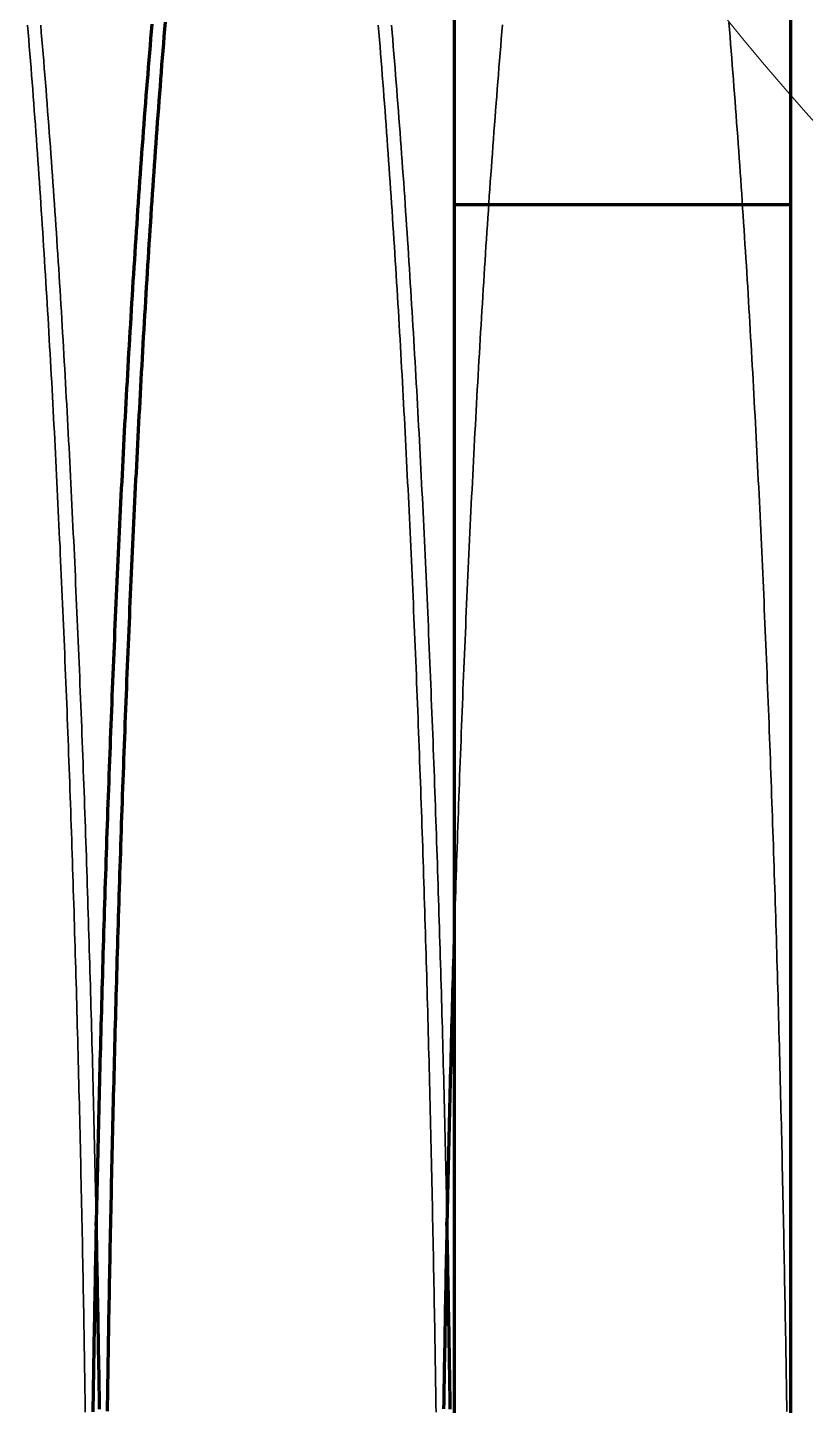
# Model space of a CAD drawing. Header units: millimetres. Extents: x 0 to 2382, y 0 to 420.
# Drawn here: x 269.73 to 275.17, y 315.55 to 325.18 of the extents above; entities that cross this region are included whole.
import ezdxf

# ---------------------------------------------------------------- set-up
doc = ezdxf.new("R2010")
doc.units = ezdxf.units.MM
doc.linetypes.add('IRAM-E-TRAZOS', pattern=[5, 4, -1])
for name, color, linetype, lineweight in [('01-VISIBLE', 7, 'CONTINUOUS', 70), ('02-OCULTA', 4, 'IRAM-E-TRAZOS', 35), ('08-FINA', 5, 'CONTINUOUS', 18)]:
    doc.layers.add(name, color=color, linetype=linetype, lineweight=lineweight)

msp = doc.modelspace()

# ---------------------------------------------------------------- linework, layer by layer
at = {"layer": '01-VISIBLE'}
for p, q in [((272.7125, 325.4105), (272.7125, 323.9382)), ((275.0625, 325.4105), (275.0625, 323.9382)), ((272.7125, 323.9382), (272.7125, 308.371)), ((275.0625, 323.9382), (275.0625, 308.371))]:
    msp.add_line(p, q, dxfattribs=at)
for points in [[(270.6008, 325.1991), (270.5966, 325.1492), (270.5924, 325.0994), (270.5882, 325.0495), (270.5841, 324.9996), (270.58, 324.9498), (270.5759, 324.8999), (270.5719, 324.85), (270.5679, 324.8001), (270.5639, 324.7503), (270.56, 324.7004), (270.5562, 324.6505), (270.5523, 324.6006), (270.5485, 324.5507), (270.5447, 324.5008), (270.541, 324.4509), (270.5373, 324.401), (270.5336, 324.3511), (270.5299, 324.3012), (270.5263, 324.2513), (270.5227, 324.2014), (270.5192, 324.1515), (270.5156, 324.1016), (270.5121, 324.0517), (270.5087, 324.0017), (270.5052, 323.9518), (270.5018, 323.9019), (270.4984, 323.852), (270.4951, 323.8021), (270.4917, 323.7521), (270.4884, 323.7022), (270.4851, 323.6523), (270.4819, 323.6023), (270.4787, 323.5524), (270.4755, 323.5025), (270.4723, 323.4525), (270.4691, 323.4026), (270.466, 323.3527), (270.4629, 323.3027), (270.4599, 323.2528), (270.4568, 323.2028), (270.4538, 323.1529), (270.4508, 323.103), (270.4478, 323.053), (270.4448, 323.0031), (270.4419, 322.9531), (270.439, 322.9032), (270.4361, 322.8532), (270.4332, 322.8032), (270.4304, 322.7533), (270.4276, 322.7033), (270.4248, 322.6534), (270.422, 322.6034), (270.4192, 322.5535), (270.4165, 322.5035), (270.4138, 322.4535), (270.4111, 322.4036), (270.4084, 322.3536), (270.4058, 322.3036), (270.4031, 322.2537), (270.4005, 322.2037), (270.3979, 322.1537), (270.3954, 322.1038), (270.3928, 322.0538), (270.3903, 322.0038), (270.3878, 321.9538), (270.3853, 321.9039), (270.3828, 321.8539), (270.3803, 321.8039), (270.3779, 321.7539), (270.3755, 321.704), (270.3731, 321.654), (270.3707, 321.604), (270.3683, 321.554), (270.366, 321.504), (270.3636, 321.4541), (270.3613, 321.4041), (270.359, 321.3541), (270.3567, 321.3041), (270.3545, 321.2541), (270.3522, 321.2041), (270.35, 321.1541), (270.3478, 321.1042), (270.3456, 321.0542), (270.3434, 321.0042), (270.3413, 320.9542), (270.3391, 320.9042), (270.337, 320.8542), (270.3349, 320.8042), (270.3328, 320.7542), (270.3307, 320.7042), (270.3287, 320.6542), (270.3266, 320.6042), (270.3246, 320.5542), (270.3226, 320.5043), (270.3206, 320.4543), (270.3186, 320.4043), (270.3166, 320.3543), (270.3147, 320.3043), (270.3127, 320.2543), (270.3108, 320.2043), (270.3089, 320.1543), (270.307, 320.1043), (270.3051, 320.0543), (270.3033, 320.0043), (270.3014, 319.9543), (270.2996, 319.9043), (270.2978, 319.8542), (270.296, 319.8042), (270.2942, 319.7542), (270.2924, 319.7042), (270.2906, 319.6542), (270.2889, 319.6042), (270.2871, 319.5542), (270.2854, 319.5042), (270.2837, 319.4542), (270.282, 319.4042), (270.2804, 319.3542), (270.2787, 319.3042), (270.277, 319.2542), (270.2754, 319.2042), (270.2738, 319.1541), (270.2722, 319.1041), (270.2706, 319.0541), (270.269, 319.0041), (270.2674, 318.9541), (270.2659, 318.9041), (270.2643, 318.8541), (270.2628, 318.8041), (270.2613, 318.754), (270.2598, 318.704), (270.2583, 318.654), (270.2568, 318.604), (270.2554, 318.554), (270.2539, 318.504), (270.2525, 318.454), (270.2511, 318.4039), (270.2496, 318.3539), (270.2482, 318.3039), (270.2469, 318.2539), (270.2455, 318.2039), (270.2441, 318.1539), (270.2428, 318.1038), (270.2414, 318.0538), (270.2401, 318.0038), (270.2388, 317.9538), (270.2375, 317.9038), (270.2362, 317.8537), (270.235, 317.8037), (270.2337, 317.7537), (270.2324, 317.7037), (270.2312, 317.6537), (270.23, 317.6036), (270.2288, 317.5536), (270.2276, 317.5036), (270.2264, 317.4536), (270.2252, 317.4035), (270.224, 317.3535), (270.2229, 317.3035), (270.2217, 317.2535), (270.2206, 317.2035), (270.2195, 317.1534), (270.2184, 317.1034), (270.2173, 317.0534), (270.2162, 317.0034), (270.2151, 316.9533), (270.2141, 316.9033), (270.213, 316.8533), (270.212, 316.8033), (270.2109, 316.7532), (270.2099, 316.7032), (270.2089, 316.6532), (270.2079, 316.6031), (270.207, 316.5531), (270.206, 316.5031), (270.205, 316.4531), (270.2041, 316.403), (270.2032, 316.353), (270.2022, 316.303), (270.2013, 316.253), (270.2004, 316.2029), (270.1995, 316.1529), (270.1986, 316.1029), (270.1978, 316.0528), (270.1969, 316.0028), (270.1961, 315.9528), (270.1952, 315.9027), (270.1944, 315.8527), (270.1936, 315.8027), (270.1928, 315.7527), (270.192, 315.7026), (270.1912, 315.6526), (270.1904, 315.6026), (270.1897, 315.5525), (270.1889, 315.5025)], [(270.6938, 325.2138), (270.6896, 325.1639), (270.6856, 325.114), (270.6815, 325.064), (270.6775, 325.0141), (270.6735, 324.9642), (270.6696, 324.9142), (270.6657, 324.8643), (270.6618, 324.8144), (270.658, 324.7644), (270.6542, 324.7145), (270.6504, 324.6645), (270.6466, 324.6146), (270.6429, 324.5646), (270.6393, 324.5147), (270.6356, 324.4647), (270.632, 324.4148), (270.6284, 324.3648), (270.6248, 324.3148), (270.6213, 324.2649), (270.6178, 324.2149), (270.6143, 324.1649), (270.6109, 324.115), (270.6075, 324.065), (270.6041, 324.015), (270.6007, 323.965), (270.5974, 323.9151), (270.5941, 323.8651), (270.5908, 323.8151), (270.5875, 323.7651), (270.5843, 323.7151), (270.5811, 323.6651), (270.5779, 323.6151), (270.5747, 323.5651), (270.5716, 323.5152), (270.5685, 323.4652), (270.5654, 323.4152), (270.5623, 323.3652), (270.5593, 323.3152), (270.5563, 323.2652), (270.5533, 323.2152), (270.5503, 323.1652), (270.5474, 323.1152), (270.5445, 323.0652), (270.5415, 323.0152), (270.5387, 322.9651), (270.5358, 322.9151), (270.533, 322.8651), (270.5302, 322.8151), (270.5274, 322.7651), (270.5246, 322.7151), (270.5218, 322.6651), (270.5191, 322.6151), (270.5164, 322.565), (270.5137, 322.515), (270.511, 322.465), (270.5084, 322.415), (270.5058, 322.365), (270.5031, 322.3149), (270.5005, 322.2649), (270.498, 322.2149), (270.4954, 322.1649), (270.4929, 322.1148), (270.4904, 322.0648), (270.4879, 322.0148), (270.4854, 321.9648), (270.4829, 321.9147), (270.4805, 321.8647), (270.4781, 321.8147), (270.4757, 321.7646), (270.4733, 321.7146), (270.4709, 321.6646), (270.4686, 321.6145), (270.4662, 321.5645), (270.4639, 321.5145), (270.4616, 321.4644), (270.4593, 321.4144), (270.4571, 321.3643), (270.4548, 321.3143), (270.4526, 321.2643), (270.4504, 321.2142), (270.4482, 321.1642), (270.446, 321.1141), (270.4438, 321.0641), (270.4417, 321.014), (270.4395, 320.964), (270.4374, 320.914), (270.4353, 320.8639), (270.4332, 320.8139), (270.4312, 320.7638), (270.4291, 320.7138), (270.4271, 320.6637), (270.4251, 320.6137), (270.4231, 320.5636), (270.4211, 320.5136), (270.4191, 320.4635), (270.4171, 320.4135), (270.4152, 320.3634), (270.4133, 320.3134), (270.4113, 320.2633), (270.4094, 320.2132), (270.4076, 320.1632), (270.4057, 320.1131), (270.4038, 320.0631), (270.402, 320.013), (270.4002, 319.963), (270.3983, 319.9129), (270.3965, 319.8628), (270.3948, 319.8128), (270.393, 319.7627), (270.3912, 319.7127), (270.3895, 319.6626), (270.3878, 319.6126), (270.386, 319.5625), (270.3843, 319.5124), (270.3827, 319.4624), (270.381, 319.4123), (270.3793, 319.3622), (270.3777, 319.3122), (270.3761, 319.2621), (270.3744, 319.212), (270.3728, 319.162), (270.3712, 319.1119), (270.3697, 319.0619), (270.3681, 319.0118), (270.3665, 318.9617), (270.365, 318.9117), (270.3635, 318.8616), (270.362, 318.8115), (270.3605, 318.7615), (270.359, 318.7114), (270.3575, 318.6613), (270.356, 318.6112), (270.3546, 318.5612), (270.3532, 318.5111), (270.3517, 318.461), (270.3503, 318.411), (270.3489, 318.3609), (270.3475, 318.3108), (270.3462, 318.2607), (270.3448, 318.2107), (270.3435, 318.1606), (270.3421, 318.1105), (270.3408, 318.0605), (270.3395, 318.0104), (270.3382, 317.9603), (270.3369, 317.9102), (270.3356, 317.8602), (270.3344, 317.8101), (270.3331, 317.76), (270.3319, 317.7099), (270.3306, 317.6599), (270.3294, 317.6098), (270.3282, 317.5597), (270.327, 317.5096), (270.3259, 317.4596), (270.3247, 317.4095), (270.3235, 317.3594), (270.3224, 317.3093), (270.3213, 317.2593), (270.3201, 317.2092), (270.319, 317.1591), (270.3179, 317.109), (270.3168, 317.0589), (270.3158, 317.0089), (270.3147, 316.9588), (270.3137, 316.9087), (270.3126, 316.8586), (270.3116, 316.8085), (270.3106, 316.7585), (270.3096, 316.7084), (270.3086, 316.6583), (270.3076, 316.6082), (270.3066, 316.5581), (270.3057, 316.5081), (270.3047, 316.458), (270.3038, 316.4079), (270.3028, 316.3578), (270.3019, 316.3077), (270.301, 316.2576), (270.3001, 316.2076), (270.2992, 316.1575), (270.2984, 316.1074), (270.2975, 316.0573), (270.2967, 316.0072), (270.2958, 315.9571), (270.295, 315.9071), (270.2942, 315.857), (270.2934, 315.8069), (270.2926, 315.7568), (270.2918, 315.7067), (270.291, 315.6566), (270.2902, 315.6066), (270.2895, 315.5565), (270.2887, 315.5064)], [(273.8875, 323.9382), (273.8364, 323.9382), (273.7853, 323.9382), (273.7342, 323.9382), (273.6832, 323.9382), (273.6321, 323.9382), (273.581, 323.9382), (273.5299, 323.9382), (273.4788, 323.9382), (273.4277, 323.9382), (273.3766, 323.9382), (273.3255, 323.9382), (273.2745, 323.9382), (273.2234, 323.9382), (273.1723, 323.9382), (273.1212, 323.9382), (273.0701, 323.9382), (273.019, 323.9382), (272.9679, 323.9382), (272.9168, 323.9382), (272.8658, 323.9382), (272.8147, 323.9382), (272.7636, 323.9382), (272.7125, 323.9382)], [(273.8875, 323.9382), (273.8364, 323.9382), (273.7853, 323.9382), (273.7342, 323.9382), (273.6832, 323.9382), (273.6321, 323.9382), (273.581, 323.9382), (273.5299, 323.9382), (273.4788, 323.9382), (273.4277, 323.9382), (273.3766, 323.9382), (273.3255, 323.9382), (273.2745, 323.9382), (273.2234, 323.9382), (273.1723, 323.9382), (273.1212, 323.9382), (273.0701, 323.9382), (273.019, 323.9382), (272.9679, 323.9382), (272.9168, 323.9382), (272.8658, 323.9382), (272.8147, 323.9382), (272.7636, 323.9382), (272.7125, 323.9382)], [(275.0625, 323.9382), (275.0114, 323.9382), (274.9603, 323.9382), (274.9092, 323.9382), (274.8582, 323.9382), (274.8071, 323.9382), (274.756, 323.9382), (274.7049, 323.9382), (274.6538, 323.9382), (274.6027, 323.9382), (274.5516, 323.9382), (274.5005, 323.9382), (274.4495, 323.9382), (274.3984, 323.9382), (274.3473, 323.9382), (274.2962, 323.9382), (274.2451, 323.9382), (274.194, 323.9382), (274.1429, 323.9382), (274.0918, 323.9382), (274.0408, 323.9382), (273.9897, 323.9382), (273.9386, 323.9382), (273.8875, 323.9382)], [(275.0625, 323.9382), (275.0114, 323.9382), (274.9603, 323.9382), (274.9092, 323.9382), (274.8582, 323.9382), (274.8071, 323.9382), (274.756, 323.9382), (274.7049, 323.9382), (274.6538, 323.9382), (274.6027, 323.9382), (274.5516, 323.9382), (274.5005, 323.9382), (274.4495, 323.9382), (274.3984, 323.9382), (274.3473, 323.9382), (274.2962, 323.9382), (274.2451, 323.9382), (274.194, 323.9382), (274.1429, 323.9382), (274.0918, 323.9382), (274.0408, 323.9382), (273.9897, 323.9382), (273.9386, 323.9382), (273.8875, 323.9382)], [(272.7125, 318.7938), (272.711, 318.7435), (272.7095, 318.6932), (272.708, 318.6429), (272.7065, 318.5926), (272.705, 318.5423), (272.7036, 318.492), (272.7021, 318.4417), (272.7007, 318.3913), (272.6993, 318.341), (272.6979, 318.2907), (272.6965, 318.2404), (272.6951, 318.1901), (272.6937, 318.1398), (272.6924, 318.0895), (272.6911, 318.0392), (272.6897, 317.9889), (272.6884, 317.9386), (272.6871, 317.8883), (272.6858, 317.838), (272.6845, 317.7876), (272.6833, 317.7373), (272.682, 317.687), (272.6808, 317.6367), (272.6796, 317.5864), (272.6783, 317.5361), (272.6771, 317.4858), (272.6759, 317.4355), (272.6748, 317.3851), (272.6736, 317.3348), (272.6724, 317.2845), (272.6713, 317.2342), (272.6702, 317.1839), (272.669, 317.1336), (272.6679, 317.0833), (272.6668, 317.0329), (272.6657, 316.9826), (272.6647, 316.9323), (272.6636, 316.882), (272.6626, 316.8317), (272.6615, 316.7814), (272.6605, 316.7311), (272.6595, 316.6807), (272.6585, 316.6304), (272.6575, 316.5801), (272.6565, 316.5298), (272.6555, 316.4795), (272.6546, 316.4291), (272.6536, 316.3788), (272.6527, 316.3285), (272.6518, 316.2782), (272.6509, 316.2279), (272.65, 316.1776), (272.6491, 316.1272), (272.6482, 316.0769), (272.6473, 316.0266), (272.6465, 315.9763), (272.6456, 315.926), (272.6448, 315.8756), (272.644, 315.8253), (272.6431, 315.775), (272.6423, 315.7247), (272.6416, 315.6744), (272.6408, 315.624), (272.64, 315.5737), (272.6393, 315.5234)], [(270.2358, 315.5211), (270.235, 315.5714), (270.2343, 315.6217), (270.2335, 315.672), (270.2327, 315.7223), (270.2319, 315.7726), (270.2311, 315.8229), (270.2303, 315.8731), (270.2294, 315.9234), (270.2286, 315.9737), (270.2277, 316.024), (270.2269, 316.0743), (270.226, 316.1246), (270.2251, 316.1749), (270.2242, 316.2252), (270.2233, 316.2754), (270.2224, 316.3257), (270.2214, 316.376), (270.2205, 316.4263), (270.2195, 316.4766), (270.2186, 316.5269), (270.2176, 316.5772), (270.2166, 316.6275), (270.2156, 316.6777), (270.2146, 316.728), (270.2135, 316.7783), (270.2125, 316.8286)], [(272.6858, 315.5211), (272.685, 315.5714), (272.6843, 315.6217), (272.6835, 315.672), (272.6827, 315.7223), (272.6819, 315.7726), (272.6811, 315.8229), (272.6803, 315.8731), (272.6794, 315.9234), (272.6786, 315.9737), (272.6777, 316.024), (272.6769, 316.0743), (272.676, 316.1246), (272.6751, 316.1749), (272.6742, 316.2252), (272.6733, 316.2754), (272.6724, 316.3257), (272.6714, 316.376), (272.6705, 316.4263), (272.6695, 316.4766), (272.6686, 316.5269), (272.6676, 316.5772), (272.6666, 316.6275), (272.6656, 316.6777), (272.6646, 316.728), (272.6635, 316.7783), (272.6625, 316.8286)]]:
    msp.add_lwpolyline(points, dxfattribs=at)
at = {"layer": '02-OCULTA'}
for points in [[(270.1363, 315.5008), (270.1356, 315.5508), (270.1348, 315.6008), (270.1341, 315.6508), (270.1333, 315.7008), (270.1325, 315.7508), (270.1317, 315.8008), (270.1309, 315.8508), (270.1301, 315.9008), (270.1293, 315.9508), (270.1285, 316.0008), (270.1276, 316.0509), (270.1267, 316.1009), (270.1259, 316.1509), (270.125, 316.2009), (270.1241, 316.2509), (270.1232, 316.3009), (270.1223, 316.3509), (270.1214, 316.4009), (270.1204, 316.4509), (270.1195, 316.5009), (270.1185, 316.5509), (270.1176, 316.6009), (270.1166, 316.6509), (270.1156, 316.7009), (270.1146, 316.7509), (270.1136, 316.8009), (270.1125, 316.8509), (270.1115, 316.9009), (270.1105, 316.9509), (270.1094, 317.0009), (270.1083, 317.0509), (270.1072, 317.1009), (270.1061, 317.1509), (270.105, 317.2009), (270.1039, 317.2509), (270.1028, 317.3009), (270.1017, 317.3509), (270.1005, 317.4009), (270.0993, 317.4509), (270.0982, 317.5009), (270.097, 317.5509), (270.0958, 317.6009), (270.0946, 317.6509), (270.0933, 317.7009), (270.0921, 317.7509), (270.0909, 317.8009), (270.0896, 317.8509), (270.0883, 317.9009), (270.0871, 317.9509), (270.0858, 318.0009), (270.0845, 318.0509), (270.0831, 318.1009), (270.0818, 318.1509), (270.0805, 318.2009), (270.0791, 318.2509), (270.0777, 318.3009), (270.0764, 318.3509), (270.075, 318.4008), (270.0736, 318.4508), (270.0721, 318.5008), (270.0707, 318.5508), (270.0693, 318.6008), (270.0678, 318.6508), (270.0663, 318.7008), (270.0649, 318.7508), (270.0634, 318.8008), (270.0619, 318.8508), (270.0603, 318.9008), (270.0588, 318.9507), (270.0573, 319.0007), (270.0557, 319.0507), (270.0541, 319.1007), (270.0525, 319.1507), (270.0509, 319.2007), (270.0493, 319.2507), (270.0477, 319.3007), (270.0461, 319.3506), (270.0444, 319.4006), (270.0427, 319.4506), (270.0411, 319.5006), (270.0394, 319.5506), (270.0377, 319.6006), (270.0359, 319.6505), (270.0342, 319.7005), (270.0324, 319.7505), (270.0307, 319.8005), (270.0289, 319.8505), (270.0271, 319.9005), (270.0253, 319.9504), (270.0235, 320.0004), (270.0216, 320.0504), (270.0198, 320.1004), (270.0179, 320.1504), (270.0161, 320.2003), (270.0142, 320.2503), (270.0123, 320.3003), (270.0103, 320.3503), (270.0084, 320.4002), (270.0064, 320.4502), (270.0045, 320.5002), (270.0025, 320.5502), (270.0005, 320.6001), (269.9985, 320.6501), (269.9964, 320.7001), (269.9944, 320.75), (269.9923, 320.8), (269.9903, 320.85), (269.9882, 320.8999), (269.9861, 320.9499), (269.9839, 320.9999), (269.9818, 321.0499), (269.9796, 321.0998), (269.9775, 321.1498), (269.9753, 321.1997), (269.9731, 321.2497), (269.9708, 321.2997), (269.9686, 321.3496), (269.9663, 321.3996), (269.9641, 321.4496), (269.9618, 321.4995), (269.9595, 321.5495), (269.9571, 321.5994), (269.9548, 321.6494), (269.9524, 321.6994), (269.9501, 321.7493), (269.9477, 321.7993), (269.9453, 321.8492), (269.9428, 321.8992), (269.9404, 321.9491), (269.9379, 321.9991), (269.9354, 322.049), (269.9329, 322.099), (269.9304, 322.1489), (269.9278, 322.1989), (269.9253, 322.2488), (269.9227, 322.2988), (269.9201, 322.3487), (269.9175, 322.3987), (269.9148, 322.4486), (269.9122, 322.4985), (269.9095, 322.5485), (269.9068, 322.5984), (269.9041, 322.6484), (269.9013, 322.6983), (269.8986, 322.7482), (269.8958, 322.7982), (269.893, 322.8481), (269.8902, 322.898), (269.8873, 322.948), (269.8844, 322.9979), (269.8816, 323.0478), (269.8786, 323.0978), (269.8757, 323.1477), (269.8728, 323.1976), (269.8698, 323.2475), (269.8668, 323.2975), (269.8637, 323.3474), (269.8607, 323.3973), (269.8576, 323.4472), (269.8545, 323.4971), (269.8514, 323.547), (269.8483, 323.597), (269.8451, 323.6469), (269.8419, 323.6968), (269.8387, 323.7467), (269.8354, 323.7966), (269.8322, 323.8465), (269.8289, 323.8964), (269.8255, 323.9463), (269.8222, 323.9962), (269.8188, 324.0461), (269.8154, 324.096), (269.812, 324.1459), (269.8085, 324.1958), (269.805, 324.2457), (269.8015, 324.2956), (269.798, 324.3455), (269.7944, 324.3953), (269.7908, 324.4452), (269.7872, 324.4951), (269.7835, 324.545), (269.7798, 324.5949), (269.7761, 324.6447), (269.7723, 324.6946), (269.7686, 324.7445), (269.7647, 324.7943), (269.7609, 324.8442), (269.757, 324.8941), (269.7531, 324.9439), (269.7491, 324.9938), (269.7451, 325.0436), (269.7411, 325.0935), (269.737, 325.1433), (269.733, 325.1932)], [(270.2125, 316.8286), (270.2115, 316.8787), (270.2104, 316.9289), (270.2093, 316.979), (270.2082, 317.0291), (270.2072, 317.0792), (270.2061, 317.1294), (270.2049, 317.1795), (270.2038, 317.2296), (270.2027, 317.2798), (270.2015, 317.3299), (270.2004, 317.38), (270.1992, 317.4302), (270.198, 317.4803), (270.1968, 317.5304), (270.1956, 317.5805), (270.1944, 317.6307), (270.1931, 317.6808), (270.1919, 317.7309), (270.1906, 317.7811), (270.1894, 317.8312), (270.1881, 317.8813), (270.1868, 317.9314), (270.1855, 317.9816), (270.1841, 318.0317), (270.1828, 318.0818), (270.1815, 318.1319), (270.1801, 318.1821), (270.1787, 318.2322), (270.1774, 318.2823), (270.176, 318.3324), (270.1745, 318.3826), (270.1731, 318.4327), (270.1717, 318.4828), (270.1702, 318.5329), (270.1688, 318.583), (270.1673, 318.6332), (270.1658, 318.6833), (270.1643, 318.7334), (270.1628, 318.7835), (270.1613, 318.8336), (270.1597, 318.8838), (270.1582, 318.9339), (270.1566, 318.984), (270.155, 319.0341), (270.1535, 319.0842), (270.1519, 319.1344), (270.1502, 319.1845), (270.1486, 319.2346), (270.147, 319.2847), (270.1453, 319.3348), (270.1436, 319.3849), (270.1419, 319.4351), (270.1402, 319.4852), (270.1385, 319.5353), (270.1368, 319.5854), (270.135, 319.6355), (270.1333, 319.6856), (270.1315, 319.7357), (270.1297, 319.7858), (270.1279, 319.836), (270.1261, 319.8861), (270.1243, 319.9362), (270.1224, 319.9863), (270.1206, 320.0364), (270.1187, 320.0865), (270.1168, 320.1366), (270.1149, 320.1867), (270.113, 320.2368), (270.111, 320.2869), (270.1091, 320.337), (270.1071, 320.3871), (270.1051, 320.4372), (270.1031, 320.4873), (270.1011, 320.5374), (270.0991, 320.5875), (270.097, 320.6376), (270.095, 320.6877), (270.0929, 320.7378), (270.0908, 320.7879), (270.0887, 320.838), (270.0866, 320.8881), (270.0844, 320.9382), (270.0823, 320.9883), (270.0801, 321.0384), (270.0779, 321.0885), (270.0757, 321.1386), (270.0735, 321.1887), (270.0712, 321.2388), (270.0689, 321.2889), (270.0667, 321.339), (270.0644, 321.3891), (270.0621, 321.4392), (270.0597, 321.4893), (270.0574, 321.5393), (270.055, 321.5894), (270.0526, 321.6395), (270.0502, 321.6896), (270.0478, 321.7397), (270.0454, 321.7898), (270.0429, 321.8399), (270.0404, 321.8899), (270.0379, 321.94), (270.0354, 321.9901), (270.0329, 322.0402), (270.0303, 322.0903), (270.0278, 322.1403), (270.0252, 322.1904), (270.0225, 322.2405), (270.0199, 322.2906), (270.0173, 322.3406), (270.0146, 322.3907), (270.0119, 322.4408), (270.0092, 322.4908), (270.0064, 322.5409), (270.0037, 322.591), (270.0009, 322.641), (269.9981, 322.6911), (269.9953, 322.7412), (269.9924, 322.7912), (269.9896, 322.8413), (269.9867, 322.8914), (269.9838, 322.9414), (269.9808, 322.9915), (269.9779, 323.0415), (269.9749, 323.0916), (269.9719, 323.1416), (269.9689, 323.1917), (269.9658, 323.2417), (269.9627, 323.2918), (269.9596, 323.3418), (269.9565, 323.3919), (269.9534, 323.4419), (269.9502, 323.492), (269.947, 323.542), (269.9438, 323.592), (269.9405, 323.6421), (269.9372, 323.6921), (269.9339, 323.7422), (269.9306, 323.7922), (269.9272, 323.8422), (269.9239, 323.8922), (269.9204, 323.9423), (269.917, 323.9923), (269.9135, 324.0423), (269.91, 324.0923), (269.9065, 324.1424), (269.9029, 324.1924), (269.8993, 324.2424), (269.8957, 324.2924), (269.8921, 324.3424), (269.8884, 324.3924), (269.8847, 324.4424), (269.8809, 324.4924), (269.8771, 324.5424), (269.8733, 324.5924), (269.8695, 324.6424), (269.8656, 324.6924), (269.8617, 324.7424), (269.8577, 324.7924), (269.8537, 324.8424), (269.8497, 324.8924), (269.8456, 324.9423), (269.8415, 324.9923), (269.8374, 325.0423), (269.8332, 325.0922), (269.829, 325.1422), (269.8247, 325.1922)], [(272.5863, 315.5008), (272.5856, 315.5508), (272.5848, 315.6008), (272.5841, 315.6508), (272.5833, 315.7008), (272.5825, 315.7508), (272.5817, 315.8008), (272.5809, 315.8508), (272.5801, 315.9008), (272.5793, 315.9508), (272.5785, 316.0008), (272.5776, 316.0509), (272.5767, 316.1009), (272.5759, 316.1509), (272.575, 316.2009), (272.5741, 316.2509), (272.5732, 316.3009), (272.5723, 316.3509), (272.5714, 316.4009), (272.5704, 316.4509), (272.5695, 316.5009), (272.5685, 316.5509), (272.5676, 316.6009), (272.5666, 316.6509), (272.5656, 316.7009), (272.5646, 316.7509), (272.5636, 316.8009), (272.5625, 316.8509), (272.5615, 316.9009), (272.5605, 316.9509), (272.5594, 317.0009), (272.5583, 317.0509), (272.5572, 317.1009), (272.5561, 317.1509), (272.555, 317.2009), (272.5539, 317.2509), (272.5528, 317.3009), (272.5517, 317.3509), (272.5505, 317.4009), (272.5493, 317.4509), (272.5482, 317.5009), (272.547, 317.5509), (272.5458, 317.6009), (272.5446, 317.6509), (272.5433, 317.7009), (272.5421, 317.7509), (272.5409, 317.8009), (272.5396, 317.8509), (272.5383, 317.9009), (272.5371, 317.9509), (272.5358, 318.0009), (272.5345, 318.0509), (272.5331, 318.1009), (272.5318, 318.1509), (272.5305, 318.2009), (272.5291, 318.2509), (272.5277, 318.3009), (272.5264, 318.3509), (272.525, 318.4008), (272.5236, 318.4508), (272.5221, 318.5008), (272.5207, 318.5508), (272.5193, 318.6008), (272.5178, 318.6508), (272.5163, 318.7008), (272.5149, 318.7508), (272.5134, 318.8008), (272.5119, 318.8508), (272.5103, 318.9008), (272.5088, 318.9507), (272.5073, 319.0007), (272.5057, 319.0507), (272.5041, 319.1007), (272.5025, 319.1507), (272.5009, 319.2007), (272.4993, 319.2507), (272.4977, 319.3007), (272.4961, 319.3506), (272.4944, 319.4006), (272.4927, 319.4506), (272.4911, 319.5006), (272.4894, 319.5506), (272.4877, 319.6006), (272.4859, 319.6505), (272.4842, 319.7005), (272.4824, 319.7505), (272.4807, 319.8005), (272.4789, 319.8505), (272.4771, 319.9005), (272.4753, 319.9504), (272.4735, 320.0004), (272.4716, 320.0504), (272.4698, 320.1004), (272.4679, 320.1504), (272.4661, 320.2003), (272.4642, 320.2503), (272.4623, 320.3003), (272.4603, 320.3503), (272.4584, 320.4002), (272.4564, 320.4502), (272.4545, 320.5002), (272.4525, 320.5502), (272.4505, 320.6001), (272.4485, 320.6501), (272.4464, 320.7001), (272.4444, 320.75), (272.4423, 320.8), (272.4403, 320.85), (272.4382, 320.8999), (272.4361, 320.9499), (272.4339, 320.9999), (272.4318, 321.0499), (272.4296, 321.0998), (272.4275, 321.1498), (272.4253, 321.1997), (272.4231, 321.2497), (272.4208, 321.2997), (272.4186, 321.3496), (272.4163, 321.3996), (272.4141, 321.4496), (272.4118, 321.4995), (272.4095, 321.5495), (272.4071, 321.5994), (272.4048, 321.6494), (272.4024, 321.6994), (272.4001, 321.7493), (272.3977, 321.7993), (272.3953, 321.8492), (272.3928, 321.8992), (272.3904, 321.9491), (272.3879, 321.9991), (272.3854, 322.049), (272.3829, 322.099), (272.3804, 322.1489), (272.3778, 322.1989), (272.3753, 322.2488), (272.3727, 322.2988), (272.3701, 322.3487), (272.3675, 322.3987), (272.3648, 322.4486), (272.3622, 322.4985), (272.3595, 322.5485), (272.3568, 322.5984), (272.3541, 322.6484), (272.3513, 322.6983), (272.3486, 322.7482), (272.3458, 322.7982), (272.343, 322.8481), (272.3402, 322.898), (272.3373, 322.948), (272.3344, 322.9979), (272.3316, 323.0478), (272.3286, 323.0978), (272.3257, 323.1477), (272.3228, 323.1976), (272.3198, 323.2475), (272.3168, 323.2975), (272.3137, 323.3474), (272.3107, 323.3973), (272.3076, 323.4472), (272.3045, 323.4971), (272.3014, 323.547), (272.2983, 323.597), (272.2951, 323.6469), (272.2919, 323.6968), (272.2887, 323.7467), (272.2854, 323.7966), (272.2822, 323.8465), (272.2789, 323.8964), (272.2755, 323.9463), (272.2722, 323.9962), (272.2688, 324.0461), (272.2654, 324.096), (272.262, 324.1459), (272.2585, 324.1958), (272.255, 324.2457), (272.2515, 324.2956), (272.248, 324.3455), (272.2444, 324.3953), (272.2408, 324.4452), (272.2372, 324.4951), (272.2335, 324.545), (272.2298, 324.5949), (272.2261, 324.6447), (272.2223, 324.6946), (272.2186, 324.7445), (272.2147, 324.7943), (272.2109, 324.8442), (272.207, 324.8941), (272.2031, 324.9439), (272.1991, 324.9938), (272.1951, 325.0436), (272.1911, 325.0935), (272.187, 325.1433), (272.183, 325.1932)], [(272.6625, 316.8286), (272.6615, 316.8787), (272.6604, 316.9289), (272.6593, 316.979), (272.6582, 317.0291), (272.6572, 317.0792), (272.6561, 317.1294), (272.6549, 317.1795), (272.6538, 317.2296), (272.6527, 317.2798), (272.6515, 317.3299), (272.6504, 317.38), (272.6492, 317.4302), (272.648, 317.4803), (272.6468, 317.5304), (272.6456, 317.5805), (272.6444, 317.6307), (272.6431, 317.6808), (272.6419, 317.7309), (272.6406, 317.7811), (272.6394, 317.8312), (272.6381, 317.8813), (272.6368, 317.9314), (272.6355, 317.9816), (272.6341, 318.0317), (272.6328, 318.0818), (272.6315, 318.1319), (272.6301, 318.1821), (272.6287, 318.2322), (272.6274, 318.2823), (272.626, 318.3324), (272.6245, 318.3826), (272.6231, 318.4327), (272.6217, 318.4828), (272.6202, 318.5329), (272.6188, 318.583), (272.6173, 318.6332), (272.6158, 318.6833), (272.6143, 318.7334), (272.6128, 318.7835), (272.6113, 318.8336), (272.6097, 318.8838), (272.6082, 318.9339), (272.6066, 318.984), (272.605, 319.0341), (272.6035, 319.0842), (272.6019, 319.1344), (272.6002, 319.1845), (272.5986, 319.2346), (272.597, 319.2847), (272.5953, 319.3348), (272.5936, 319.3849), (272.5919, 319.4351), (272.5902, 319.4852), (272.5885, 319.5353), (272.5868, 319.5854), (272.585, 319.6355), (272.5833, 319.6856), (272.5815, 319.7357), (272.5797, 319.7858), (272.5779, 319.836), (272.5761, 319.8861), (272.5743, 319.9362), (272.5724, 319.9863), (272.5706, 320.0364), (272.5687, 320.0865), (272.5668, 320.1366), (272.5649, 320.1867), (272.563, 320.2368), (272.561, 320.2869), (272.5591, 320.337), (272.5571, 320.3871), (272.5551, 320.4372), (272.5531, 320.4873), (272.5511, 320.5374), (272.5491, 320.5875), (272.547, 320.6376), (272.545, 320.6877), (272.5429, 320.7378), (272.5408, 320.7879), (272.5387, 320.838), (272.5366, 320.8881), (272.5344, 320.9382), (272.5323, 320.9883), (272.5301, 321.0384), (272.5279, 321.0885), (272.5257, 321.1386), (272.5235, 321.1887), (272.5212, 321.2388), (272.5189, 321.2889), (272.5167, 321.339), (272.5144, 321.3891), (272.5121, 321.4392), (272.5097, 321.4893), (272.5074, 321.5393), (272.505, 321.5894), (272.5026, 321.6395), (272.5002, 321.6896), (272.4978, 321.7397), (272.4954, 321.7898), (272.4929, 321.8399), (272.4904, 321.8899), (272.4879, 321.94), (272.4854, 321.9901), (272.4829, 322.0402), (272.4803, 322.0903), (272.4778, 322.1403), (272.4752, 322.1904), (272.4725, 322.2405), (272.4699, 322.2906), (272.4673, 322.3406), (272.4646, 322.3907), (272.4619, 322.4408), (272.4592, 322.4908), (272.4564, 322.5409), (272.4537, 322.591), (272.4509, 322.641), (272.4481, 322.6911), (272.4453, 322.7412), (272.4424, 322.7912), (272.4396, 322.8413), (272.4367, 322.8914), (272.4338, 322.9414), (272.4308, 322.9915), (272.4279, 323.0415), (272.4249, 323.0916), (272.4219, 323.1416), (272.4189, 323.1917), (272.4158, 323.2417), (272.4127, 323.2918), (272.4096, 323.3418), (272.4065, 323.3919), (272.4034, 323.4419), (272.4002, 323.492), (272.397, 323.542), (272.3938, 323.592), (272.3905, 323.6421), (272.3872, 323.6921), (272.3839, 323.7422), (272.3806, 323.7922), (272.3772, 323.8422), (272.3739, 323.8922), (272.3704, 323.9423), (272.367, 323.9923), (272.3635, 324.0423), (272.36, 324.0923), (272.3565, 324.1424), (272.3529, 324.1924), (272.3493, 324.2424), (272.3457, 324.2924), (272.3421, 324.3424), (272.3384, 324.3924), (272.3347, 324.4424), (272.3309, 324.4924), (272.3271, 324.5424), (272.3233, 324.5924), (272.3195, 324.6424), (272.3156, 324.6924), (272.3117, 324.7424), (272.3077, 324.7924), (272.3037, 324.8424), (272.2997, 324.8924), (272.2956, 324.9423), (272.2915, 324.9923), (272.2874, 325.0423), (272.2832, 325.0922), (272.279, 325.1422), (272.2747, 325.1922)], [(273.0505, 325.1956), (273.0463, 325.1457), (273.0421, 325.0958), (273.0379, 325.0459), (273.0338, 324.996), (273.0297, 324.946), (273.0256, 324.8961), (273.0216, 324.8462), (273.0176, 324.7963), (273.0136, 324.7463), (273.0097, 324.6964), (273.0058, 324.6464), (273.002, 324.5965), (272.9982, 324.5466), (272.9944, 324.4966), (272.9906, 324.4467), (272.9869, 324.3967), (272.9833, 324.3468), (272.9796, 324.2968), (272.976, 324.2468), (272.9724, 324.1969), (272.9688, 324.1469), (272.9653, 324.097), (272.9618, 324.047), (272.9583, 323.997), (272.9549, 323.947), (272.9515, 323.8971), (272.9481, 323.8471), (272.9447, 323.7971), (272.9414, 323.7471), (272.9381, 323.6972), (272.9348, 323.6472), (272.9316, 323.5972), (272.9283, 323.5472), (272.9251, 323.4972), (272.922, 323.4472), (272.9188, 323.3972), (272.9157, 323.3472), (272.9126, 323.2973), (272.9095, 323.2473), (272.9065, 323.1973), (272.9034, 323.1473), (272.9004, 323.0973), (272.8975, 323.0473), (272.8945, 322.9973), (272.8916, 322.9473), (272.8887, 322.8973), (272.8858, 322.8472), (272.8829, 322.7972), (272.8801, 322.7472), (272.8772, 322.6972), (272.8744, 322.6472), (272.8717, 322.5972), (272.8689, 322.5472), (272.8662, 322.4972), (272.8635, 322.4471), (272.8608, 322.3971), (272.8581, 322.3471), (272.8554, 322.2971), (272.8528, 322.2471), (272.8502, 322.197), (272.8476, 322.147), (272.845, 322.097), (272.8425, 322.047), (272.8399, 321.997), (272.8374, 321.9469), (272.8349, 321.8969), (272.8324, 321.8469), (272.83, 321.7968), (272.8275, 321.7468), (272.8251, 321.6968), (272.8227, 321.6467), (272.8203, 321.5967), (272.818, 321.5467), (272.8156, 321.4966), (272.8133, 321.4466), (272.811, 321.3966), (272.8087, 321.3465), (272.8064, 321.2965), (272.8041, 321.2465), (272.8019, 321.1964), (272.7997, 321.1464), (272.7975, 321.0963), (272.7953, 321.0463), (272.7931, 320.9963), (272.7909, 320.9462), (272.7888, 320.8962), (272.7867, 320.8461), (272.7845, 320.7961), (272.7824, 320.746), (272.7804, 320.696), (272.7783, 320.6459), (272.7763, 320.5959), (272.7742, 320.5458), (272.7722, 320.4958), (272.7702, 320.4457), (272.7682, 320.3957), (272.7663, 320.3456), (272.7643, 320.2956), (272.7624, 320.2455), (272.7605, 320.1955), (272.7586, 320.1454), (272.7567, 320.0954), (272.7548, 320.0453), (272.7529, 319.9953), (272.7511, 319.9452), (272.7492, 319.8952), (272.7474, 319.8451), (272.7456, 319.795), (272.7438, 319.745), (272.7421, 319.6949), (272.7403, 319.6449), (272.7386, 319.5948), (272.7368, 319.5447), (272.7351, 319.4947), (272.7334, 319.4446), (272.7317, 319.3946), (272.73, 319.3445), (272.7284, 319.2944), (272.7267, 319.2444), (272.7251, 319.1943), (272.7235, 319.1442), (272.7219, 319.0942), (272.7203, 319.0441), (272.7187, 318.9941), (272.7171, 318.944), (272.7156, 318.8939), (272.714, 318.8439), (272.7125, 318.7938)], [(275.0363, 315.5058), (275.0355, 315.5559), (275.0348, 315.606), (275.034, 315.656), (275.0332, 315.7061), (275.0324, 315.7562), (275.0317, 315.8063), (275.0308, 315.8563), (275.03, 315.9064), (275.0292, 315.9565), (275.0284, 316.0066), (275.0275, 316.0566), (275.0266, 316.1067), (275.0258, 316.1568), (275.0249, 316.2069), (275.024, 316.2569), (275.0231, 316.307), (275.0222, 316.3571), (275.0212, 316.4072), (275.0203, 316.4572), (275.0194, 316.5073), (275.0184, 316.5574), (275.0174, 316.6075), (275.0164, 316.6575), (275.0154, 316.7076), (275.0144, 316.7577), (275.0134, 316.8078), (275.0124, 316.8578), (275.0114, 316.9079), (275.0103, 316.958), (275.0092, 317.008), (275.0082, 317.0581), (275.0071, 317.1082), (275.006, 317.1583), (275.0049, 317.2083), (275.0038, 317.2584), (275.0026, 317.3085), (275.0015, 317.3585), (275.0003, 317.4086), (274.9992, 317.4587), (274.998, 317.5087), (274.9968, 317.5588), (274.9956, 317.6089), (274.9944, 317.6589), (274.9931, 317.709), (274.9919, 317.7591), (274.9907, 317.8091), (274.9894, 317.8592), (274.9881, 317.9093), (274.9868, 317.9593), (274.9855, 318.0094), (274.9842, 318.0595), (274.9829, 318.1095), (274.9816, 318.1596), (274.9802, 318.2097), (274.9789, 318.2597), (274.9775, 318.3098), (274.9761, 318.3599), (274.9747, 318.4099), (274.9733, 318.46), (274.9719, 318.51), (274.9704, 318.5601), (274.969, 318.6102), (274.9675, 318.6602), (274.9661, 318.7103), (274.9646, 318.7603), (274.9631, 318.8104), (274.9616, 318.8605), (274.96, 318.9105), (274.9585, 318.9606), (274.9569, 319.0106), (274.9554, 319.0607), (274.9538, 319.1108), (274.9522, 319.1608), (274.9506, 319.2109), (274.949, 319.2609), (274.9474, 319.311), (274.9457, 319.361), (274.9441, 319.4111), (274.9424, 319.4612), (274.9407, 319.5112), (274.939, 319.5613), (274.9373, 319.6113), (274.9356, 319.6614), (274.9338, 319.7114), (274.9321, 319.7615), (274.9303, 319.8115), (274.9285, 319.8616), (274.9267, 319.9116), (274.9249, 319.9617), (274.9231, 320.0117), (274.9212, 320.0618), (274.9194, 320.1118), (274.9175, 320.1619), (274.9156, 320.2119), (274.9137, 320.262), (274.9118, 320.312), (274.9099, 320.362), (274.9079, 320.4121), (274.906, 320.4621), (274.904, 320.5122), (274.902, 320.5622), (274.9, 320.6123), (274.898, 320.6623), (274.8959, 320.7124), (274.8939, 320.7624), (274.8918, 320.8124), (274.8897, 320.8625), (274.8876, 320.9125), (274.8855, 320.9625), (274.8834, 321.0126), (274.8812, 321.0626), (274.8791, 321.1127), (274.8769, 321.1627), (274.8747, 321.2127), (274.8725, 321.2628), (274.8703, 321.3128), (274.868, 321.3628), (274.8657, 321.4129), (274.8635, 321.4629), (274.8612, 321.5129), (274.8588, 321.5629), (274.8565, 321.613), (274.8542, 321.663), (274.8518, 321.713), (274.8494, 321.763), (274.847, 321.8131), (274.8446, 321.8631), (274.8421, 321.9131), (274.8397, 321.9631), (274.8372, 322.0132), (274.8347, 322.0632), (274.8322, 322.1132), (274.8297, 322.1632), (274.8271, 322.2132), (274.8245, 322.2633), (274.8219, 322.3133), (274.8193, 322.3633), (274.8167, 322.4133), (274.8141, 322.4633), (274.8114, 322.5133), (274.8087, 322.5633), (274.806, 322.6133), (274.8033, 322.6634), (274.8005, 322.7134), (274.7977, 322.7634), (274.7949, 322.8134), (274.7921, 322.8634), (274.7893, 322.9134), (274.7864, 322.9634), (274.7836, 323.0134), (274.7807, 323.0634), (274.7777, 323.1134), (274.7748, 323.1634), (274.7718, 323.2134), (274.7688, 323.2634), (274.7658, 323.3133), (274.7628, 323.3633), (274.7597, 323.4133), (274.7566, 323.4633), (274.7535, 323.5133), (274.7504, 323.5633), (274.7472, 323.6133), (274.744, 323.6632), (274.7408, 323.7132), (274.7376, 323.7632), (274.7344, 323.8132), (274.7311, 323.8632), (274.7278, 323.9131), (274.7244, 323.9631), (274.7211, 324.0131), (274.7177, 324.063), (274.7143, 324.113), (274.7108, 324.163), (274.7073, 324.2129), (274.7038, 324.2629), (274.7003, 324.3128), (274.6967, 324.3628), (274.6932, 324.4128), (274.6895, 324.4627), (274.6859, 324.5127), (274.6822, 324.5626), (274.6785, 324.6125), (274.6748, 324.6625), (274.671, 324.7124), (274.6672, 324.7624), (274.6634, 324.8123), (274.6595, 324.8622), (274.6556, 324.9122), (274.6516, 324.9621), (274.6477, 325.012), (274.6437, 325.0619), (274.6396, 325.1119), (274.6355, 325.1618), (274.6314, 325.2117)], [(272.7125, 323.9382), (272.7625, 323.9382), (272.8125, 323.9382), (272.8625, 323.9382), (272.9125, 323.9382), (272.9625, 323.9382), (273.0125, 323.9382), (273.0625, 323.9382), (273.1125, 323.9382), (273.1625, 323.9382), (273.2125, 323.9382), (273.2625, 323.9382), (273.3125, 323.9382), (273.3625, 323.9382), (273.4125, 323.9382), (273.4625, 323.9382), (273.5125, 323.9382), (273.5625, 323.9382), (273.6125, 323.9382), (273.6625, 323.9382), (273.7125, 323.9382), (273.7625, 323.9382), (273.8125, 323.9382), (273.8625, 323.9382), (273.9125, 323.9382), (273.9625, 323.9382), (274.0125, 323.9382), (274.0625, 323.9382), (274.1125, 323.9382), (274.1625, 323.9382), (274.2125, 323.9382), (274.2625, 323.9382), (274.3125, 323.9382), (274.3625, 323.9382), (274.4125, 323.9382), (274.4625, 323.9382), (274.5125, 323.9382), (274.5625, 323.9382), (274.6125, 323.9382), (274.6625, 323.9382), (274.7125, 323.9382), (274.7625, 323.9382), (274.8125, 323.9382), (274.8625, 323.9382), (274.9125, 323.9382), (274.9625, 323.9382), (275.0125, 323.9382), (275.0625, 323.9382)], [(272.7125, 323.9382), (272.7625, 323.9382), (272.8125, 323.9382), (272.8625, 323.9382), (272.9125, 323.9382), (272.9625, 323.9382), (273.0125, 323.9382), (273.0625, 323.9382), (273.1125, 323.9382), (273.1625, 323.9382), (273.2125, 323.9382), (273.2625, 323.9382), (273.3125, 323.9382), (273.3625, 323.9382), (273.4125, 323.9382), (273.4625, 323.9382), (273.5125, 323.9382), (273.5625, 323.9382), (273.6125, 323.9382), (273.6625, 323.9382), (273.7125, 323.9382), (273.7625, 323.9382), (273.8125, 323.9382), (273.8625, 323.9382), (273.9125, 323.9382), (273.9625, 323.9382), (274.0125, 323.9382), (274.0625, 323.9382), (274.1125, 323.9382), (274.1625, 323.9382), (274.2125, 323.9382), (274.2625, 323.9382), (274.3125, 323.9382), (274.3625, 323.9382), (274.4125, 323.9382), (274.4625, 323.9382), (274.5125, 323.9382), (274.5625, 323.9382), (274.6125, 323.9382), (274.6625, 323.9382), (274.7125, 323.9382), (274.7625, 323.9382), (274.8125, 323.9382), (274.8625, 323.9382), (274.9125, 323.9382), (274.9625, 323.9382), (275.0125, 323.9382), (275.0625, 323.9382)]]:
    msp.add_lwpolyline(points, dxfattribs=at)
at = {"layer": '08-FINA'}
msp.add_circle((288.95, 336.8003), 18.4167, dxfattribs=at)

doc.saveas('drawing.dxf')
